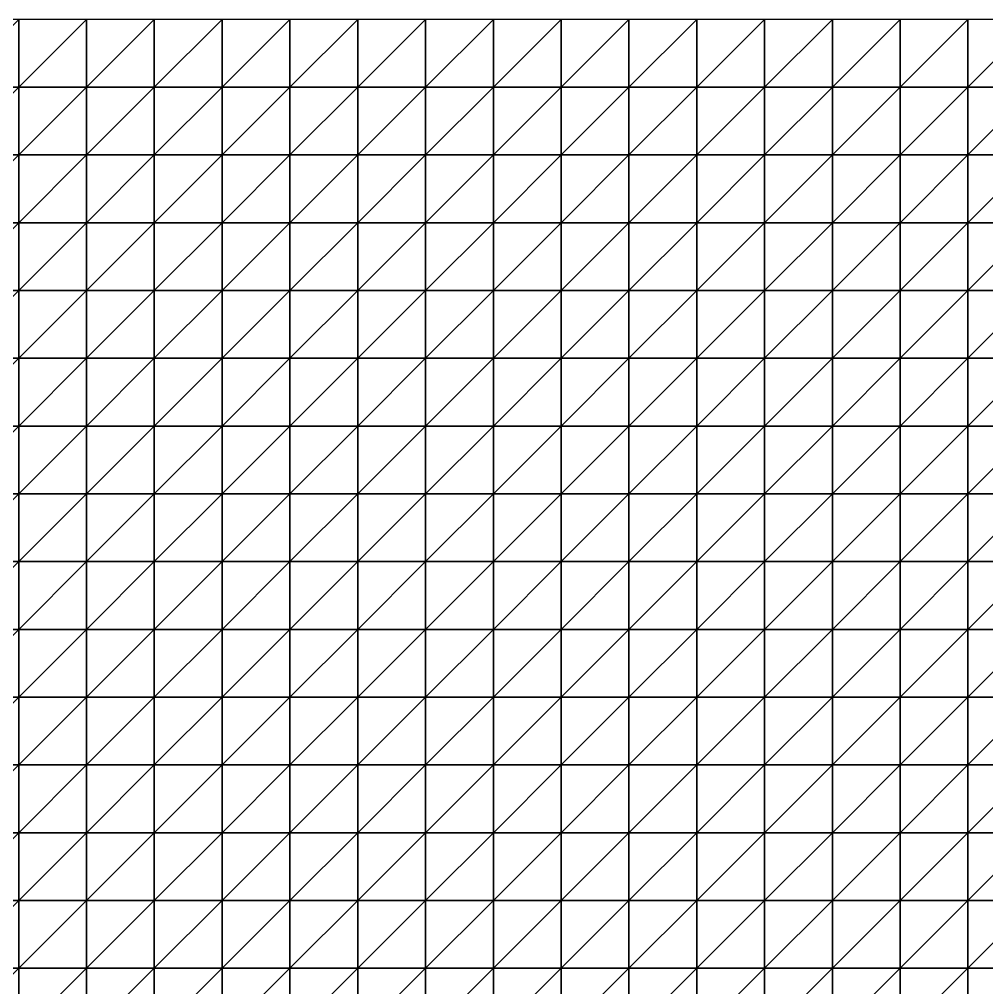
# Model space of a CAD drawing. Header units: metres. Extents: x -3 to 3, y -3 to 3.
# Drawn here: x -0.454 to 0.411, y 2.134 to 3 of the extents above; entities that cross this region are included whole.
import ezdxf

# ---------------------------------------------------------------- set-up
doc = ezdxf.new("R2010")
doc.units = ezdxf.units.M

msp = doc.modelspace()

# ---------------------------------------------------------------- meshes
at = {"color": 255}
mesh = msp.add_polyface(dxfattribs=at)
corners = [(-0.57576, 2.63636, 0.17506), (-0.51515, 2.63636, 0.18709), (-0.51515, 2.69697, 0.15172), (-0.57576, 2.69697, 0.14197), (-0.51515, 2.75758, 0.12183), (-0.57576, 2.75758, 0.114), (-0.51515, 2.81818, 0.09688), (-0.57576, 2.81818, 0.09066), (-0.51515, 2.87879, 0.0763), (-0.57576, 2.87879, 0.0714), (-0.51515, 2.93939, 0.05951), (-0.57576, 2.93939, 0.05569), (-0.51515, 3, 0.04598), (-0.45455, 2.63636, 0.19847), (-0.45455, 2.69697, 0.16094), (-0.45455, 2.75758, 0.12923), (-0.45455, 2.81818, 0.10276), (-0.45455, 2.87879, 0.08093), (-0.45455, 2.93939, 0.06313), (-0.45455, 3, 0.04877), (-0.39394, 2.63636, 0.20898), (-0.39394, 2.69697, 0.16947), (-0.39394, 2.75758, 0.13607), (-0.39394, 2.81818, 0.1082), (-0.39394, 2.87879, 0.08521), (-0.39394, 2.93939, 0.06646), (-0.39394, 3, 0.05135), (-0.57576, 3, 0.04303), (-0.51515, 2.57576, 0.22841), (-0.45455, 2.57576, 0.24231), (-0.39394, 2.57576, 0.25515), (-0.33333, 2.63636, 0.21842), (-0.33333, 2.69697, 0.17712), (-0.33333, 2.75758, 0.14222)]
mesh.append_faces([[corners[k] for k in face] for face in [(13, 20, 21), (28, 13, 1), (29, 20, 13), (30, 31, 20)]], dxfattribs={"color": 81})
mesh.append_faces([[corners[k] for k in face] for face in [(0, 1, 2), (3, 2, 4), (5, 4, 6), (1, 13, 14), (2, 14, 15), (4, 15, 16), (14, 21, 22), (15, 22, 23), (16, 23, 24), (5, 6, 7), (1, 14, 2), (2, 15, 4), (4, 16, 6), (13, 21, 14), (14, 22, 15), (15, 23, 16), (20, 32, 21), (21, 33, 22)]], dxfattribs={"color": 91})
mesh.append_faces([[corners[k] for k in face] for face in [(7, 6, 8), (9, 8, 10), (11, 10, 12), (6, 16, 17), (8, 17, 18), (10, 18, 19), (17, 24, 25), (18, 25, 26), (7, 8, 9), (9, 10, 11), (11, 12, 27), (6, 17, 8), (8, 18, 10), (10, 19, 12), (16, 24, 17), (17, 25, 18), (18, 26, 19)]], dxfattribs={"color": 101})
mesh = msp.add_polyface(dxfattribs=at)
corners = [(-0.39394, 2.81818, 0.1082), (-0.33333, 2.81818, 0.11308), (-0.33333, 2.87879, 0.08905), (-0.39394, 2.87879, 0.08521), (-0.33333, 2.93939, 0.06946), (-0.39394, 2.93939, 0.06646), (-0.33333, 3, 0.05367), (-0.27273, 2.81818, 0.11732), (-0.27273, 2.87879, 0.09239), (-0.27273, 2.93939, 0.07206), (-0.27273, 3, 0.05568), (-0.21212, 2.81818, 0.12082), (-0.21212, 2.87879, 0.09515), (-0.21212, 2.93939, 0.07421), (-0.21212, 3, 0.05734), (-0.15152, 2.81818, 0.12351), (-0.15152, 2.87879, 0.09726), (-0.15152, 2.93939, 0.07587), (-0.15152, 3, 0.05862), (-0.09091, 2.81818, 0.12533), (-0.09091, 2.87879, 0.0987), (-0.09091, 2.93939, 0.07699), (-0.09091, 3, 0.05948), (-0.0303, 2.81818, 0.12625), (-0.0303, 2.87879, 0.09942), (-0.0303, 2.93939, 0.07755), (-0.0303, 3, 0.05992), (-0.39394, 3, 0.05135), (0.0303, 2.87879, 0.09942), (0.0303, 2.93939, 0.07755), (0.0303, 3, 0.05992)]
mesh.append_faces([[corners[k] for k in face] for face in [(0, 1, 2), (1, 7, 8), (7, 11, 12), (11, 15, 16), (15, 19, 20), (19, 23, 24), (1, 8, 2), (7, 12, 8), (11, 16, 12), (15, 20, 16), (19, 24, 20), (23, 28, 24)]], dxfattribs={"color": 91})
mesh.append_faces([[corners[k] for k in face] for face in [(3, 2, 4), (5, 4, 6), (2, 8, 9), (4, 9, 10), (8, 12, 13), (9, 13, 14), (12, 16, 17), (13, 17, 18), (16, 20, 21), (17, 21, 22), (20, 24, 25), (21, 25, 26), (0, 2, 3), (3, 4, 5), (5, 6, 27), (2, 9, 4), (4, 10, 6), (8, 13, 9), (9, 14, 10), (12, 17, 13), (13, 18, 14), (16, 21, 17), (17, 22, 18), (20, 25, 21), (21, 26, 22), (24, 29, 25), (25, 30, 26)]], dxfattribs={"color": 101})
mesh = msp.add_polyface(dxfattribs=at)
corners = [(-0.0303, 2.81818, 0.12625), (0.0303, 2.81818, 0.12624), (0.0303, 2.87879, 0.09942), (-0.0303, 2.87879, 0.09942), (0.0303, 2.93939, 0.07755), (-0.0303, 2.93939, 0.07755), (0.0303, 3, 0.05992), (0.09091, 2.81818, 0.12531), (0.09091, 2.87879, 0.09868), (0.09091, 2.93939, 0.07698), (0.09091, 3, 0.05948), (0.15152, 2.81818, 0.12348), (0.15152, 2.87879, 0.09724), (0.15152, 2.93939, 0.07585), (0.15152, 3, 0.05861), (0.21212, 2.81818, 0.12078), (0.21212, 2.87879, 0.09512), (0.21212, 2.93939, 0.0742), (0.21212, 3, 0.05733), (0.27273, 2.81818, 0.11728), (0.27273, 2.87879, 0.09236), (0.27273, 2.93939, 0.07205), (0.27273, 3, 0.05567), (0.33333, 2.81818, 0.11306), (0.33333, 2.87879, 0.08904), (0.33333, 2.93939, 0.06945), (0.33333, 3, 0.05366), (0.21212, 2.75758, 0.15189), (0.27273, 2.75758, 0.1475), (0.33333, 2.75758, 0.14218), (0.39394, 2.81818, 0.10819), (0.39394, 2.87879, 0.0852), (0.39394, 2.93939, 0.06646), (0.39394, 3, 0.05135)]
mesh.append_faces([[corners[k] for k in face] for face in [(0, 1, 2), (1, 7, 8), (7, 11, 12), (11, 15, 16), (15, 19, 20), (19, 23, 24), (1, 8, 2), (7, 12, 8), (11, 16, 12), (27, 19, 15), (15, 20, 16), (28, 23, 19), (19, 24, 20), (29, 30, 23)]], dxfattribs={"color": 91})
mesh.append_faces([[corners[k] for k in face] for face in [(3, 2, 4), (5, 4, 6), (2, 8, 9), (4, 9, 10), (8, 12, 13), (9, 13, 14), (12, 16, 17), (13, 17, 18), (16, 20, 21), (17, 21, 22), (20, 24, 25), (21, 25, 26), (2, 9, 4), (4, 10, 6), (8, 13, 9), (9, 14, 10), (12, 17, 13), (13, 18, 14), (16, 21, 17), (17, 22, 18), (20, 25, 21), (21, 26, 22), (23, 31, 24), (24, 32, 25), (25, 33, 26)]], dxfattribs={"color": 101})
mesh = msp.add_polyface(dxfattribs=at)
corners = [(0.33333, 2.81818, 0.11306), (0.39394, 2.81818, 0.10819), (0.39394, 2.87879, 0.0852), (0.33333, 2.87879, 0.08904), (0.39394, 2.93939, 0.06646), (0.33333, 2.93939, 0.06945), (0.39394, 3, 0.05135), (0.39394, 2.63636, 0.20896), (0.45455, 2.63636, 0.19852), (0.45455, 2.69697, 0.16098), (0.39394, 2.69697, 0.16945), (0.45455, 2.75758, 0.12926), (0.39394, 2.75758, 0.13606), (0.45455, 2.81818, 0.10278), (0.45455, 2.87879, 0.08094), (0.45455, 2.93939, 0.06313), (0.45455, 3, 0.04878), (0.51515, 2.63636, 0.18723), (0.51515, 2.69697, 0.15182), (0.51515, 2.75758, 0.1219), (0.51515, 2.81818, 0.09693), (0.51515, 2.87879, 0.07633), (0.51515, 2.93939, 0.05954), (0.51515, 3, 0.046), (0.57576, 2.63636, 0.17531), (0.57576, 2.69697, 0.14215), (0.57576, 2.75758, 0.11414), (0.57576, 2.81818, 0.09075), (0.57576, 2.87879, 0.07146), (0.57576, 2.93939, 0.05574), (0.57576, 3, 0.04307)]
mesh.append_faces([[corners[k] for k in face] for face in [(0, 1, 2), (7, 8, 9), (10, 9, 11), (12, 11, 13), (8, 17, 18), (9, 18, 19), (11, 19, 20), (17, 24, 25), (18, 25, 26), (19, 26, 27), (7, 9, 10), (10, 11, 12), (12, 13, 1), (8, 18, 9), (9, 19, 11), (11, 20, 13), (17, 25, 18), (18, 26, 19), (19, 27, 20)]], dxfattribs={"color": 91})
mesh.append_faces([[corners[k] for k in face] for face in [(3, 2, 4), (5, 4, 6), (1, 13, 14), (2, 14, 15), (4, 15, 16), (13, 20, 21), (14, 21, 22), (15, 22, 23), (20, 27, 28), (21, 28, 29), (1, 14, 2), (2, 15, 4), (4, 16, 6), (13, 21, 14), (14, 22, 15), (15, 23, 16), (20, 28, 21), (21, 29, 22), (22, 30, 23)]], dxfattribs={"color": 101})
mesh = msp.add_polyface(dxfattribs=at)
corners = [(-0.39394, 2.63636, 0.20898), (-0.33333, 2.63636, 0.21842), (-0.33333, 2.69697, 0.17712), (-0.39394, 2.69697, 0.16947), (-0.33333, 2.75758, 0.14222), (-0.39394, 2.75758, 0.13607), (-0.33333, 2.81818, 0.11308), (-0.27273, 2.63636, 0.22661), (-0.27273, 2.69697, 0.18376), (-0.27273, 2.75758, 0.14755), (-0.27273, 2.81818, 0.11732), (-0.21212, 2.63636, 0.23337), (-0.21212, 2.69697, 0.18924), (-0.21212, 2.75758, 0.15195), (-0.21212, 2.81818, 0.12082), (-0.15152, 2.63636, 0.23856), (-0.15152, 2.69697, 0.19345), (-0.15152, 2.75758, 0.15533), (-0.15152, 2.81818, 0.12351), (-0.09091, 2.63636, 0.24208), (-0.09091, 2.69697, 0.1963), (-0.09091, 2.75758, 0.15762), (-0.09091, 2.81818, 0.12533), (-0.0303, 2.63636, 0.24384), (-0.0303, 2.69697, 0.19774), (-0.0303, 2.75758, 0.15877), (-0.0303, 2.81818, 0.12625), (-0.39394, 2.81818, 0.1082), (-0.0303, 2.57576, 0.29771), (0.0303, 2.63636, 0.24382), (0.0303, 2.69697, 0.19772), (0.0303, 2.75758, 0.15876), (0.0303, 2.81818, 0.12624)]
mesh.append_faces([[corners[k] for k in face] for face in [(0, 1, 2), (1, 7, 8), (7, 11, 12), (11, 15, 16), (15, 19, 20), (19, 23, 24), (1, 8, 2), (7, 12, 8), (11, 16, 12), (15, 20, 16), (19, 24, 20), (28, 29, 23), (23, 30, 24)]], dxfattribs={"color": 81})
mesh.append_faces([[corners[k] for k in face] for face in [(3, 2, 4), (5, 4, 6), (2, 8, 9), (4, 9, 10), (8, 12, 13), (9, 13, 14), (12, 16, 17), (13, 17, 18), (16, 20, 21), (17, 21, 22), (20, 24, 25), (21, 25, 26), (5, 6, 27), (2, 9, 4), (4, 10, 6), (8, 13, 9), (9, 14, 10), (12, 17, 13), (13, 18, 14), (16, 21, 17), (17, 22, 18), (20, 25, 21), (21, 26, 22), (24, 31, 25), (25, 32, 26)]], dxfattribs={"color": 91})
mesh = msp.add_polyface(dxfattribs=at)
corners = [(-0.0303, 2.63636, 0.24384), (0.0303, 2.63636, 0.24382), (0.0303, 2.69697, 0.19772), (-0.0303, 2.69697, 0.19774), (0.0303, 2.75758, 0.15876), (-0.0303, 2.75758, 0.15877), (0.0303, 2.81818, 0.12624), (0.09091, 2.63636, 0.24202), (0.09091, 2.69697, 0.19626), (0.09091, 2.75758, 0.15759), (0.09091, 2.81818, 0.12531), (0.15152, 2.63636, 0.23847), (0.15152, 2.69697, 0.19339), (0.15152, 2.75758, 0.15528), (0.15152, 2.81818, 0.12348), (0.21212, 2.63636, 0.23327), (0.21212, 2.69697, 0.18917), (0.21212, 2.75758, 0.15189), (0.21212, 2.81818, 0.12078), (0.27273, 2.63636, 0.22651), (0.27273, 2.69697, 0.18369), (0.27273, 2.75758, 0.1475), (0.27273, 2.81818, 0.11728), (0.33333, 2.63636, 0.21835), (0.33333, 2.69697, 0.17707), (0.33333, 2.75758, 0.14218), (0.33333, 2.81818, 0.11306), (0.39394, 2.63636, 0.20896), (0.39394, 2.69697, 0.16945), (0.39394, 2.75758, 0.13606), (0.39394, 2.81818, 0.10819), (0.27273, 2.57576, 0.27654), (0.33333, 2.57576, 0.26658)]
mesh.append_faces([[corners[k] for k in face] for face in [(0, 1, 2), (1, 7, 8), (7, 11, 12), (11, 15, 16), (15, 19, 20), (19, 23, 24), (23, 27, 28), (1, 8, 2), (7, 12, 8), (11, 16, 12), (15, 20, 16), (31, 23, 19), (19, 24, 20), (32, 27, 23)]], dxfattribs={"color": 81})
mesh.append_faces([[corners[k] for k in face] for face in [(3, 2, 4), (5, 4, 6), (2, 8, 9), (4, 9, 10), (8, 12, 13), (9, 13, 14), (12, 16, 17), (13, 17, 18), (16, 20, 21), (17, 21, 22), (20, 24, 25), (21, 25, 26), (24, 28, 29), (25, 29, 30), (2, 9, 4), (4, 10, 6), (8, 13, 9), (9, 14, 10), (12, 17, 13), (13, 18, 14), (16, 21, 17), (20, 25, 21), (23, 28, 24), (24, 29, 25)]], dxfattribs={"color": 91})
mesh = msp.add_polyface(dxfattribs=at)
corners = [(-0.57576, 2.27273, 0.4963), (-0.51515, 2.27273, 0.53063), (-0.51515, 2.33333, 0.45788), (-0.57576, 2.33333, 0.4283), (-0.51515, 2.39394, 0.39089), (-0.57576, 2.39394, 0.36567), (-0.51515, 2.45455, 0.3302), (-0.57576, 2.45455, 0.30891), (-0.51515, 2.51515, 0.27604), (-0.57576, 2.51515, 0.25826), (-0.51515, 2.57576, 0.22841), (-0.57576, 2.57576, 0.21371), (-0.51515, 2.63636, 0.18709), (-0.45455, 2.27273, 0.56306), (-0.45455, 2.33333, 0.48584), (-0.45455, 2.39394, 0.41474), (-0.45455, 2.45455, 0.35032), (-0.45455, 2.51515, 0.29285), (-0.45455, 2.57576, 0.24231), (-0.45455, 2.63636, 0.19847), (-0.39394, 2.27273, 0.59301), (-0.39394, 2.33333, 0.51166), (-0.39394, 2.39394, 0.43676), (-0.39394, 2.45455, 0.36891), (-0.39394, 2.51515, 0.30837), (-0.39394, 2.57576, 0.25515), (-0.39394, 2.63636, 0.20898), (-0.57576, 2.63636, 0.17506), (-0.39394, 2.21212, 0.67985), (-0.33333, 2.27273, 0.61988), (-0.33333, 2.33333, 0.53483), (-0.33333, 2.39394, 0.45652), (-0.33333, 2.45455, 0.38559), (-0.33333, 2.51515, 0.32232), (-0.33333, 2.57576, 0.26668)]
mesh.append_faces([[corners[k] for k in face] for face in [(0, 1, 2), (3, 2, 4), (1, 13, 14), (2, 14, 15), (13, 20, 21), (14, 21, 22), (1, 14, 2), (2, 15, 4), (13, 21, 14), (14, 22, 15), (20, 30, 21), (21, 31, 22)]], dxfattribs={"color": 2})
mesh.append_faces([[corners[k] for k in face] for face in [(28, 29, 20)]], dxfattribs={"color": 40})
mesh.append_faces([[corners[k] for k in face] for face in [(5, 4, 6), (4, 15, 16), (15, 22, 23), (16, 23, 24), (5, 6, 7), (4, 16, 6), (15, 23, 16), (22, 32, 23), (23, 33, 24)]], dxfattribs={"color": 60})
mesh.append_faces([[corners[k] for k in face] for face in [(7, 6, 8), (6, 16, 17), (17, 24, 25), (6, 17, 8), (16, 24, 17)]], dxfattribs={"color": 71})
mesh.append_faces([[corners[k] for k in face] for face in [(9, 8, 10), (11, 10, 12), (8, 17, 18), (10, 18, 19), (18, 25, 26), (7, 8, 9), (9, 10, 11), (11, 12, 27), (8, 18, 10), (17, 25, 18), (24, 34, 25)]], dxfattribs={"color": 81})
mesh = msp.add_polyface(dxfattribs=at)
corners = [(-0.39394, 2.45455, 0.36891), (-0.33333, 2.45455, 0.38559), (-0.33333, 2.51515, 0.32232), (-0.39394, 2.51515, 0.30837), (-0.33333, 2.57576, 0.26668), (-0.39394, 2.57576, 0.25515), (-0.33333, 2.63636, 0.21842), (-0.27273, 2.45455, 0.40005), (-0.27273, 2.51515, 0.3344), (-0.27273, 2.57576, 0.27667), (-0.27273, 2.63636, 0.22661), (-0.21212, 2.45455, 0.41199), (-0.21212, 2.51515, 0.34438), (-0.21212, 2.57576, 0.28493), (-0.21212, 2.63636, 0.23337), (-0.15152, 2.45455, 0.42115), (-0.15152, 2.51515, 0.35204), (-0.15152, 2.57576, 0.29127), (-0.15152, 2.63636, 0.23856), (-0.09091, 2.45455, 0.42735), (-0.09091, 2.51515, 0.35722), (-0.09091, 2.57576, 0.29556), (-0.09091, 2.63636, 0.24208), (-0.0303, 2.45455, 0.43045), (-0.0303, 2.51515, 0.35982), (-0.0303, 2.57576, 0.29771), (-0.0303, 2.63636, 0.24384), (-0.21212, 2.39394, 0.48778), (-0.15152, 2.39394, 0.49862), (-0.09091, 2.39394, 0.50595), (-0.0303, 2.39394, 0.50962), (0.0303, 2.45455, 0.4304), (0.0303, 2.51515, 0.35978), (0.0303, 2.57576, 0.29768)]
mesh.append_faces([[corners[k] for k in face] for face in [(27, 15, 11), (28, 19, 15), (29, 23, 19), (30, 31, 23)]], dxfattribs={"color": 2})
mesh.append_faces([[corners[k] for k in face] for face in [(0, 1, 2), (1, 7, 8), (7, 11, 12), (11, 15, 16), (12, 16, 17), (15, 19, 20), (16, 20, 21), (19, 23, 24), (20, 24, 25), (1, 8, 2), (7, 12, 8), (11, 16, 12), (15, 20, 16), (19, 24, 20), (23, 32, 24)]], dxfattribs={"color": 60})
mesh.append_faces([[corners[k] for k in face] for face in [(3, 2, 4), (2, 8, 9), (8, 12, 13), (2, 9, 4), (8, 13, 9), (12, 17, 13), (16, 21, 17), (20, 25, 21), (24, 33, 25)]], dxfattribs={"color": 71})
mesh.append_faces([[corners[k] for k in face] for face in [(5, 4, 6), (4, 9, 10), (9, 13, 14), (13, 17, 18), (17, 21, 22), (21, 25, 26), (4, 10, 6), (9, 14, 10), (13, 18, 14), (17, 22, 18), (21, 26, 22)]], dxfattribs={"color": 81})
mesh = msp.add_polyface(dxfattribs=at)
corners = [(-0.0303, 2.27273, 0.69194), (0.0303, 2.27273, 0.69182), (0.0303, 2.33333, 0.59692), (-0.0303, 2.33333, 0.59702), (0.0303, 2.39394, 0.50955), (-0.0303, 2.39394, 0.50962), (0.0303, 2.45455, 0.4304), (-0.0303, 2.45455, 0.43045), (0.0303, 2.51515, 0.35978), (-0.0303, 2.51515, 0.35982), (0.0303, 2.57576, 0.29768), (-0.0303, 2.57576, 0.29771), (0.0303, 2.63636, 0.24382), (0.09091, 2.27273, 0.68664), (0.09091, 2.33333, 0.59247), (0.09091, 2.39394, 0.50575), (0.09091, 2.45455, 0.4272), (0.09091, 2.51515, 0.35711), (0.09091, 2.57576, 0.29548), (0.09091, 2.63636, 0.24202), (0.15152, 2.27273, 0.67653), (0.15152, 2.33333, 0.58376), (0.15152, 2.39394, 0.49833), (0.15152, 2.45455, 0.42093), (0.15152, 2.51515, 0.35187), (0.15152, 2.57576, 0.29115), (0.15152, 2.63636, 0.23847), (0.21212, 2.27273, 0.66173), (0.21212, 2.33333, 0.57099), (0.21212, 2.39394, 0.48743), (0.21212, 2.45455, 0.41173), (0.21212, 2.51515, 0.34419), (0.21212, 2.57576, 0.28479), (0.21212, 2.63636, 0.23327)]
mesh.append_faces([[corners[k] for k in face] for face in [(3, 2, 4), (5, 4, 6), (2, 14, 15), (4, 15, 16), (14, 21, 22), (15, 22, 23), (21, 28, 29), (2, 15, 4), (4, 16, 6), (14, 22, 15), (15, 23, 16), (20, 28, 21), (21, 29, 22), (22, 30, 23)]], dxfattribs={"color": 2})
mesh.append_faces([[corners[k] for k in face] for face in [(0, 1, 2), (1, 13, 14), (13, 20, 21), (20, 27, 28), (1, 14, 2), (13, 21, 14)]], dxfattribs={"color": 40})
mesh.append_faces([[corners[k] for k in face] for face in [(7, 6, 8), (9, 8, 10), (6, 16, 17), (8, 17, 18), (16, 23, 24), (17, 24, 25), (6, 17, 8), (16, 24, 17), (23, 31, 24)]], dxfattribs={"color": 60})
mesh.append_faces([[corners[k] for k in face] for face in [(8, 18, 10), (17, 25, 18), (24, 32, 25)]], dxfattribs={"color": 71})
mesh.append_faces([[corners[k] for k in face] for face in [(11, 10, 12), (10, 18, 19), (18, 25, 26), (10, 19, 12), (18, 26, 19), (25, 33, 26)]], dxfattribs={"color": 81})
mesh = msp.add_polyface(dxfattribs=at)
corners = [(0.15152, 2.39394, 0.49833), (0.21212, 2.39394, 0.48743), (0.21212, 2.45455, 0.41173), (0.15152, 2.45455, 0.42093), (0.21212, 2.51515, 0.34419), (0.15152, 2.51515, 0.35187), (0.21212, 2.57576, 0.28479), (0.15152, 2.57576, 0.29115), (0.21212, 2.63636, 0.23327), (0.21212, 2.27273, 0.66173), (0.27273, 2.27273, 0.64256), (0.27273, 2.33333, 0.55445), (0.21212, 2.33333, 0.57099), (0.27273, 2.39394, 0.47331), (0.27273, 2.45455, 0.39981), (0.27273, 2.51515, 0.33422), (0.27273, 2.57576, 0.27654), (0.27273, 2.63636, 0.22651), (0.33333, 2.27273, 0.61944), (0.33333, 2.33333, 0.5345), (0.33333, 2.39394, 0.45627), (0.33333, 2.45455, 0.38541), (0.33333, 2.51515, 0.32218), (0.33333, 2.57576, 0.26658), (0.33333, 2.63636, 0.21835), (0.39394, 2.27273, 0.59286), (0.39394, 2.33333, 0.51154), (0.39394, 2.39394, 0.43667), (0.39394, 2.45455, 0.36884), (0.39394, 2.51515, 0.30833), (0.39394, 2.57576, 0.25511), (0.39394, 2.63636, 0.20896)]
mesh.append_faces([[corners[k] for k in face] for face in [(0, 1, 2), (12, 11, 13), (1, 13, 14), (10, 18, 19), (11, 19, 20), (13, 20, 21), (18, 25, 26), (19, 26, 27), (20, 27, 28), (9, 11, 12), (12, 13, 1), (1, 14, 2), (10, 19, 11), (11, 20, 13), (13, 21, 14), (18, 26, 19), (19, 27, 20)]], dxfattribs={"color": 2})
mesh.append_faces([[corners[k] for k in face] for face in [(9, 10, 11)]], dxfattribs={"color": 40})
mesh.append_faces([[corners[k] for k in face] for face in [(3, 2, 4), (2, 14, 15), (14, 21, 22), (21, 28, 29), (2, 15, 4), (14, 22, 15), (20, 28, 21), (21, 29, 22)]], dxfattribs={"color": 60})
mesh.append_faces([[corners[k] for k in face] for face in [(5, 4, 6), (4, 15, 16), (15, 22, 23), (22, 29, 30), (4, 16, 6), (15, 23, 16)]], dxfattribs={"color": 71})
mesh.append_faces([[corners[k] for k in face] for face in [(7, 6, 8), (6, 16, 17), (16, 23, 24), (23, 30, 31), (6, 17, 8), (22, 30, 23)]], dxfattribs={"color": 81})
mesh = msp.add_polyface(dxfattribs=at)
corners = [(0.39394, 2.45455, 0.36884), (0.45455, 2.45455, 0.35044), (0.45455, 2.51515, 0.29294), (0.39394, 2.51515, 0.30833), (0.45455, 2.57576, 0.24237), (0.39394, 2.57576, 0.25511), (0.45455, 2.63636, 0.19852), (0.51515, 2.45455, 0.33055), (0.51515, 2.51515, 0.2763), (0.51515, 2.57576, 0.2286), (0.51515, 2.63636, 0.18723), (0.57576, 2.45455, 0.30955), (0.57576, 2.51515, 0.25873), (0.57576, 2.57576, 0.21405), (0.57576, 2.63636, 0.17531), (0.63636, 2.45455, 0.28781), (0.63636, 2.51515, 0.24054), (0.63636, 2.57576, 0.19899), (0.63636, 2.63636, 0.16296), (0.69697, 2.45455, 0.26567), (0.69697, 2.51515, 0.22202), (0.69697, 2.57576, 0.18365), (0.69697, 2.63636, 0.15039), (0.75758, 2.45455, 0.24348), (0.75758, 2.51515, 0.20345), (0.75758, 2.57576, 0.16828), (0.75758, 2.63636, 0.1378), (0.39394, 2.63636, 0.20896), (0.51515, 2.39394, 0.39137), (0.57576, 2.39394, 0.36653), (0.63636, 2.39394, 0.34081), (0.69697, 2.39394, 0.31463)]
mesh.append_faces([[corners[k] for k in face] for face in [(0, 1, 2), (28, 11, 7)]], dxfattribs={"color": 60})
mesh.append_faces([[corners[k] for k in face] for face in [(1, 7, 8), (7, 11, 12), (0, 2, 3), (1, 8, 2), (7, 12, 8), (29, 15, 11), (30, 19, 15)]], dxfattribs={"color": 71})
mesh.append_faces([[corners[k] for k in face] for face in [(3, 2, 4), (5, 4, 6), (2, 8, 9), (4, 9, 10), (8, 12, 13), (9, 13, 14), (11, 15, 16), (12, 16, 17), (13, 17, 18), (15, 19, 20), (16, 20, 21), (19, 23, 24), (20, 24, 25), (3, 4, 5), (5, 6, 27), (2, 9, 4), (4, 10, 6), (8, 13, 9), (9, 14, 10), (11, 16, 12), (12, 17, 13), (15, 20, 16), (16, 21, 17), (31, 23, 19), (19, 24, 20), (20, 25, 21)]], dxfattribs={"color": 81})
mesh.append_faces([[corners[k] for k in face] for face in [(17, 21, 22), (21, 25, 26), (13, 18, 14)]], dxfattribs={"color": 91})
mesh = msp.add_polyface(dxfattribs=at)
corners = [(-0.39394, 2.27273, 0.59301), (-0.33333, 2.27273, 0.61988), (-0.33333, 2.33333, 0.53483), (-0.39394, 2.33333, 0.51166), (-0.33333, 2.39394, 0.45652), (-0.39394, 2.39394, 0.43676), (-0.33333, 2.45455, 0.38559), (-0.27273, 2.27273, 0.64315), (-0.27273, 2.33333, 0.5549), (-0.27273, 2.39394, 0.47365), (-0.27273, 2.45455, 0.40005), (-0.21212, 2.27273, 0.66234), (-0.21212, 2.33333, 0.57145), (-0.21212, 2.39394, 0.48778), (-0.21212, 2.45455, 0.41199), (-0.15152, 2.27273, 0.67706), (-0.15152, 2.33333, 0.58415), (-0.15152, 2.39394, 0.49862), (-0.15152, 2.45455, 0.42115), (-0.09091, 2.27273, 0.68699), (-0.09091, 2.33333, 0.59273), (-0.09091, 2.39394, 0.50595), (-0.09091, 2.45455, 0.42735), (-0.0303, 2.27273, 0.69194), (-0.0303, 2.33333, 0.59702), (-0.0303, 2.39394, 0.50962), (-0.0303, 2.45455, 0.43045), (-0.33333, 2.21212, 0.71068), (-0.27273, 2.21212, 0.73737), (-0.21212, 2.21212, 0.75937), (-0.15152, 2.21212, 0.77623), (-0.09091, 2.21212, 0.78761), (-0.0303, 2.21212, 0.79327), (0.0303, 2.27273, 0.69182), (0.0303, 2.33333, 0.59692), (0.0303, 2.39394, 0.50955)]
mesh.append_faces([[corners[k] for k in face] for face in [(0, 1, 2), (3, 2, 4), (5, 4, 6), (1, 7, 8), (2, 8, 9), (4, 9, 10), (8, 12, 13), (9, 13, 14), (12, 16, 17), (13, 17, 18), (16, 20, 21), (17, 21, 22), (20, 24, 25), (21, 25, 26), (1, 8, 2), (2, 9, 4), (7, 12, 8), (8, 13, 9), (9, 14, 10), (11, 16, 12), (12, 17, 13), (16, 21, 17), (20, 25, 21), (24, 35, 25)]], dxfattribs={"color": 2})
mesh.append_faces([[corners[k] for k in face] for face in [(7, 11, 12), (11, 15, 16), (15, 19, 20), (19, 23, 24), (27, 7, 1), (28, 11, 7), (29, 15, 11), (30, 19, 15), (15, 20, 16), (31, 23, 19), (19, 24, 20), (32, 33, 23), (23, 34, 24)]], dxfattribs={"color": 40})
mesh.append_faces([[corners[k] for k in face] for face in [(4, 10, 6)]], dxfattribs={"color": 60})
mesh = msp.add_polyface(dxfattribs=at)
corners = [(0.39394, 2.27273, 0.59286), (0.45455, 2.27273, 0.56334), (0.45455, 2.33333, 0.48605), (0.39394, 2.33333, 0.51154), (0.45455, 2.39394, 0.41489), (0.39394, 2.39394, 0.43667), (0.45455, 2.45455, 0.35044), (0.51515, 2.27273, 0.53146), (0.51515, 2.33333, 0.45852), (0.51515, 2.39394, 0.39137), (0.51515, 2.45455, 0.33055), (0.57576, 2.27273, 0.4978), (0.57576, 2.33333, 0.42944), (0.57576, 2.39394, 0.36653), (0.57576, 2.45455, 0.30955), (0.63636, 2.27273, 0.46297), (0.63636, 2.33333, 0.39934), (0.63636, 2.39394, 0.34081), (0.63636, 2.45455, 0.28781), (0.69697, 2.27273, 0.42751), (0.69697, 2.33333, 0.36871), (0.69697, 2.39394, 0.31463), (0.69697, 2.45455, 0.26567), (0.75758, 2.27273, 0.39198), (0.75758, 2.33333, 0.33801), (0.75758, 2.39394, 0.28839), (0.75758, 2.45455, 0.24348), (0.39394, 2.21212, 0.67964), (0.39394, 2.45455, 0.36884), (0.45455, 2.21212, 0.64583), (0.51515, 2.21212, 0.60933), (0.57576, 2.21212, 0.5708), (0.63636, 2.21212, 0.53092), (0.69697, 2.21212, 0.49035)]
mesh.append_faces([[corners[k] for k in face] for face in [(0, 1, 2), (3, 2, 4), (1, 7, 8), (2, 8, 9), (7, 11, 12), (11, 15, 16), (15, 19, 20), (27, 1, 0), (0, 2, 3), (3, 4, 5), (29, 7, 1), (1, 8, 2), (2, 9, 4), (30, 11, 7), (7, 12, 8), (31, 15, 11), (11, 16, 12), (32, 19, 15), (33, 23, 19)]], dxfattribs={"color": 2})
mesh.append_faces([[corners[k] for k in face] for face in [(5, 4, 6), (4, 9, 10), (8, 12, 13), (9, 13, 14), (12, 16, 17), (13, 17, 18), (16, 20, 21), (19, 23, 24), (20, 24, 25), (5, 6, 28), (4, 10, 6), (8, 13, 9), (12, 17, 13), (15, 20, 16), (16, 21, 17), (19, 24, 20)]], dxfattribs={"color": 60})
mesh.append_faces([[corners[k] for k in face] for face in [(17, 21, 22), (21, 25, 26), (20, 25, 21)]], dxfattribs={"color": 71})
mesh = msp.add_polyface(dxfattribs=at)
corners = [(-0.75758, 2.09091, 0.56379), (-0.69697, 2.09091, 0.61715), (-0.69697, 2.15152, 0.55096), (-0.75758, 2.15152, 0.50348), (-0.69697, 2.21212, 0.48628), (-0.75758, 2.21212, 0.44449), (-0.69697, 2.27273, 0.42441), (-0.63636, 2.09091, 0.67034), (-0.63636, 2.15152, 0.5983), (-0.63636, 2.21212, 0.52795), (-0.63636, 2.27273, 0.46069), (-0.57576, 2.09091, 0.72251), (-0.57576, 2.15152, 0.64474), (-0.57576, 2.21212, 0.56883), (-0.57576, 2.27273, 0.4963), (-0.51515, 2.09091, 0.77279), (-0.51515, 2.15152, 0.6895), (-0.51515, 2.21212, 0.60824), (-0.51515, 2.27273, 0.53063), (-0.45455, 2.09091, 0.82027), (-0.45455, 2.15152, 0.73178), (-0.45455, 2.21212, 0.64548), (-0.45455, 2.27273, 0.56306), (-0.39394, 2.09091, 0.86407), (-0.39394, 2.15152, 0.77079), (-0.39394, 2.21212, 0.67985), (-0.39394, 2.27273, 0.59301), (-0.75758, 2.27273, 0.38802), (-0.51515, 2.0303, 0.85617), (-0.45455, 2.0303, 0.9089)]
mesh.append_faces([[corners[k] for k in face] for face in [(0, 1, 2), (3, 2, 4), (5, 4, 6), (2, 8, 9), (4, 9, 10), (8, 12, 13), (9, 13, 14), (13, 17, 18), (17, 21, 22), (0, 2, 3), (3, 4, 5), (1, 8, 2), (2, 9, 4), (4, 10, 6), (8, 13, 9), (9, 14, 10), (12, 17, 13), (13, 18, 14), (17, 22, 18), (21, 26, 22)]], dxfattribs={"color": 2})
mesh.append_faces([[corners[k] for k in face] for face in [(19, 23, 24), (28, 19, 15), (29, 23, 19)]], dxfattribs={"color": 30})
mesh.append_faces([[corners[k] for k in face] for face in [(1, 7, 8), (7, 11, 12), (11, 15, 16), (12, 16, 17), (15, 19, 20), (16, 20, 21), (20, 24, 25), (21, 25, 26), (7, 12, 8), (11, 16, 12), (15, 20, 16), (16, 21, 17), (19, 24, 20), (20, 25, 21)]], dxfattribs={"color": 40})
mesh.append_faces([[corners[k] for k in face] for face in [(5, 6, 27)]], dxfattribs={"color": 60})
mesh = msp.add_polyface(dxfattribs=at)
corners = [(-0.39394, 1.90909, 1.13461), (-0.33333, 1.90909, 1.18642), (-0.33333, 1.9697, 1.09642), (-0.39394, 1.9697, 1.04862), (-0.33333, 2.0303, 1.0011), (-0.39394, 2.0303, 0.95752), (-0.33333, 2.09091, 0.90334), (-0.39394, 2.09091, 0.86407), (-0.33333, 2.15152, 0.80579), (-0.39394, 2.15152, 0.77079), (-0.33333, 2.21212, 0.71068), (-0.39394, 2.21212, 0.67985), (-0.33333, 2.27273, 0.61988), (-0.27273, 1.90909, 1.23115), (-0.27273, 1.9697, 1.13771), (-0.27273, 2.0303, 1.03876), (-0.27273, 2.09091, 0.93731), (-0.27273, 2.15152, 0.83606), (-0.27273, 2.21212, 0.73737), (-0.27273, 2.27273, 0.64315), (-0.21212, 1.90909, 1.26789), (-0.21212, 1.9697, 1.17167), (-0.21212, 2.0303, 1.06976), (-0.21212, 2.09091, 0.96528), (-0.21212, 2.15152, 0.86101), (-0.21212, 2.21212, 0.75937), (-0.21212, 2.27273, 0.66234), (-0.33333, 1.84848, 1.26803), (-0.27273, 1.84848, 1.31589), (-0.21212, 1.84848, 1.35517), (-0.15152, 1.90909, 1.29593), (-0.15152, 1.9697, 1.1976), (-0.15152, 2.0303, 1.09347)]
mesh.append_faces([[corners[k] for k in face] for face in [(1, 13, 14), (13, 20, 21), (27, 13, 1), (28, 20, 13), (13, 21, 14), (29, 30, 20), (20, 31, 21)]], dxfattribs={"color": 1})
mesh.append_faces([[corners[k] for k in face] for face in [(0, 1, 2), (3, 2, 4), (2, 14, 15), (4, 15, 16), (14, 21, 22), (15, 22, 23), (0, 2, 3), (3, 4, 5), (1, 14, 2), (2, 15, 4), (14, 22, 15), (15, 23, 16), (21, 32, 22)]], dxfattribs={"color": 20})
mesh.append_faces([[corners[k] for k in face] for face in [(5, 4, 6), (7, 6, 8), (6, 16, 17), (8, 17, 18), (16, 23, 24), (17, 24, 25), (5, 6, 7), (7, 8, 9), (4, 16, 6), (6, 17, 8), (16, 24, 17)]], dxfattribs={"color": 30})
mesh.append_faces([[corners[k] for k in face] for face in [(9, 8, 10), (11, 10, 12), (10, 18, 19), (18, 25, 26), (9, 10, 11), (8, 18, 10), (17, 25, 18)]], dxfattribs={"color": 40})
mesh = msp.add_polyface(dxfattribs=at)
corners = [(-0.21212, 1.90909, 1.26789), (-0.15152, 1.90909, 1.29593), (-0.15152, 1.9697, 1.1976), (-0.21212, 1.9697, 1.17167), (-0.15152, 2.0303, 1.09347), (-0.21212, 2.0303, 1.06976), (-0.15152, 2.09091, 0.98669), (-0.21212, 2.09091, 0.96528), (-0.15152, 2.15152, 0.88012), (-0.21212, 2.15152, 0.86101), (-0.15152, 2.21212, 0.77623), (-0.21212, 2.21212, 0.75937), (-0.15152, 2.27273, 0.67706), (-0.09091, 1.90909, 1.3147), (-0.09091, 1.9697, 1.21501), (-0.09091, 2.0303, 1.1094), (-0.09091, 2.09091, 1.0011), (-0.09091, 2.15152, 0.89299), (-0.09091, 2.21212, 0.78761), (-0.09091, 2.27273, 0.68699), (-0.0303, 1.90909, 1.32387), (-0.0303, 1.9697, 1.22356), (-0.0303, 2.0303, 1.11726), (-0.0303, 2.09091, 1.00823), (-0.0303, 2.15152, 0.89938), (-0.0303, 2.21212, 0.79327), (-0.0303, 2.27273, 0.69194), (-0.15152, 1.84848, 1.38509), (-0.09091, 1.84848, 1.40508), (-0.0303, 1.84848, 1.41478), (0.0303, 1.90909, 1.32331), (0.0303, 1.9697, 1.22311), (0.0303, 2.0303, 1.11691), (0.0303, 2.09091, 1.00795), (0.0303, 2.15152, 0.89917), (0.0303, 2.21212, 0.7931)]
mesh.append_faces([[corners[k] for k in face] for face in [(0, 1, 2), (3, 2, 4), (1, 13, 14), (2, 14, 15), (13, 20, 21), (14, 21, 22), (27, 13, 1), (1, 14, 2), (28, 20, 13), (13, 21, 14), (29, 30, 20), (20, 31, 21)]], dxfattribs={"color": 1})
mesh.append_faces([[corners[k] for k in face] for face in [(5, 4, 6), (4, 15, 16), (15, 22, 23), (16, 23, 24), (5, 6, 7), (2, 15, 4), (4, 16, 6), (14, 22, 15), (15, 23, 16), (21, 32, 22), (22, 33, 23)]], dxfattribs={"color": 20})
mesh.append_faces([[corners[k] for k in face] for face in [(7, 6, 8), (9, 8, 10), (6, 16, 17), (8, 17, 18), (17, 24, 25), (7, 8, 9), (9, 10, 11), (6, 17, 8), (8, 18, 10), (16, 24, 17), (17, 25, 18), (23, 34, 24), (24, 35, 25)]], dxfattribs={"color": 30})
mesh.append_faces([[corners[k] for k in face] for face in [(11, 10, 12), (10, 18, 19), (18, 25, 26)]], dxfattribs={"color": 40})
mesh = msp.add_polyface(dxfattribs=at)
corners = [(-0.0303, 2.09091, 1.00823), (0.0303, 2.09091, 1.00795), (0.0303, 2.15152, 0.89917), (-0.0303, 2.15152, 0.89938), (0.0303, 2.21212, 0.7931), (-0.0303, 2.21212, 0.79327), (0.0303, 2.27273, 0.69182), (0.09091, 2.09091, 1.00032), (0.09091, 2.15152, 0.8924), (0.09091, 2.21212, 0.78715), (0.09091, 2.27273, 0.68664), (0.15152, 2.09091, 0.98552), (0.15152, 2.15152, 0.87922), (0.15152, 2.21212, 0.77554), (0.15152, 2.27273, 0.67653), (0.21212, 2.09091, 0.96392), (0.21212, 2.15152, 0.85996), (0.21212, 2.21212, 0.75857), (0.21212, 2.27273, 0.66173), (0.27273, 2.09091, 0.93599), (0.27273, 2.15152, 0.83505), (0.27273, 2.21212, 0.73659), (0.27273, 2.27273, 0.64256), (0.33333, 2.09091, 0.90235), (0.33333, 2.15152, 0.80502), (0.33333, 2.21212, 0.7101), (0.33333, 2.27273, 0.61944), (0.27273, 2.0303, 1.03706), (0.33333, 2.0303, 0.99981), (0.39394, 2.09091, 0.86371), (0.39394, 2.15152, 0.77052), (0.39394, 2.21212, 0.67964), (0.39394, 2.27273, 0.59286)]
mesh.append_faces([[corners[k] for k in face] for face in [(0, 1, 2)]], dxfattribs={"color": 20})
mesh.append_faces([[corners[k] for k in face] for face in [(3, 2, 4), (1, 7, 8), (2, 8, 9), (7, 11, 12), (8, 12, 13), (11, 15, 16), (12, 16, 17), (15, 19, 20), (16, 20, 21), (19, 23, 24), (1, 8, 2), (2, 9, 4), (7, 12, 8), (8, 13, 9), (11, 16, 12), (12, 17, 13), (15, 20, 16), (27, 23, 19), (19, 24, 20), (28, 29, 23), (23, 30, 24)]], dxfattribs={"color": 30})
mesh.append_faces([[corners[k] for k in face] for face in [(5, 4, 6), (4, 9, 10), (9, 13, 14), (13, 17, 18), (17, 21, 22), (20, 24, 25), (21, 25, 26), (4, 10, 6), (9, 14, 10), (13, 18, 14), (16, 21, 17), (17, 22, 18), (20, 25, 21), (21, 26, 22), (24, 31, 25), (25, 32, 26)]], dxfattribs={"color": 40})
mesh = msp.add_polyface(dxfattribs=at)
corners = [(0.33333, 1.9697, 1.09477), (0.39394, 1.9697, 1.04801), (0.39394, 2.0303, 0.95705), (0.33333, 2.0303, 0.99981), (0.39394, 2.09091, 0.86371), (0.33333, 2.09091, 0.90235), (0.39394, 2.15152, 0.77052), (0.33333, 2.15152, 0.80502), (0.39394, 2.21212, 0.67964), (0.33333, 2.21212, 0.7101), (0.39394, 2.27273, 0.59286), (0.39394, 1.90909, 1.13381), (0.45455, 1.90909, 1.07788), (0.45455, 1.9697, 0.99619), (0.45455, 2.0303, 0.90964), (0.45455, 2.09091, 0.82086), (0.45455, 2.15152, 0.73224), (0.45455, 2.21212, 0.64583), (0.45455, 2.27273, 0.56334), (0.51515, 1.90909, 1.0176), (0.51515, 1.9697, 0.94032), (0.51515, 2.0303, 0.85849), (0.51515, 2.09091, 0.77461), (0.51515, 2.15152, 0.69091), (0.51515, 2.21212, 0.60933), (0.51515, 2.27273, 0.53146), (0.57576, 1.90909, 0.95409), (0.57576, 1.9697, 0.88142), (0.57576, 2.0303, 0.80456), (0.57576, 2.09091, 0.72582), (0.39394, 1.84848, 1.21151), (0.45455, 1.84848, 1.15191), (0.51515, 1.84848, 1.08772), (0.57576, 2.15152, 0.6473), (0.57576, 2.21212, 0.5708)]
mesh.append_faces([[corners[k] for k in face] for face in [(17, 24, 25)]], dxfattribs={"color": 2})
mesh.append_faces([[corners[k] for k in face] for face in [(0, 1, 2), (11, 12, 13), (1, 13, 14), (12, 19, 20), (30, 12, 11), (11, 13, 1), (1, 14, 2), (31, 19, 12), (12, 20, 13), (32, 26, 19)]], dxfattribs={"color": 20})
mesh.append_faces([[corners[k] for k in face] for face in [(3, 2, 4), (5, 4, 6), (2, 14, 15), (4, 15, 16), (13, 20, 21), (14, 21, 22), (19, 26, 27), (20, 27, 28), (21, 28, 29), (2, 15, 4), (4, 16, 6), (13, 21, 14), (14, 22, 15), (19, 27, 20), (20, 28, 21), (21, 29, 22)]], dxfattribs={"color": 30})
mesh.append_faces([[corners[k] for k in face] for face in [(7, 6, 8), (9, 8, 10), (6, 16, 17), (8, 17, 18), (15, 22, 23), (16, 23, 24), (6, 17, 8), (15, 23, 16), (16, 24, 17), (22, 33, 23), (23, 34, 24)]], dxfattribs={"color": 40})

doc.saveas('drawing.dxf')
